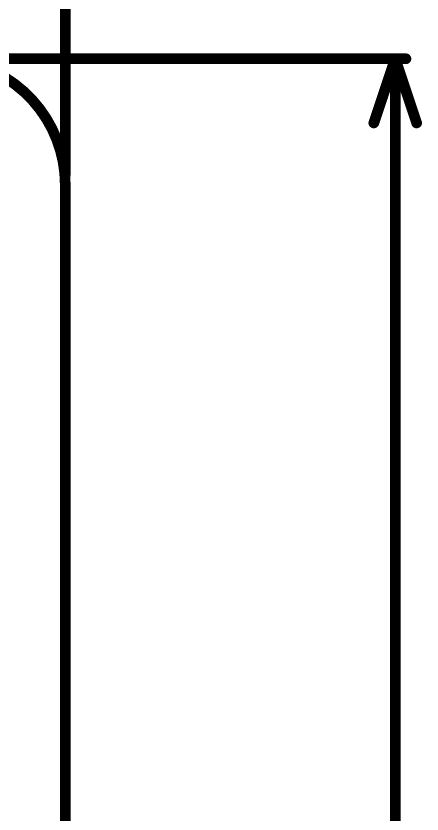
# Model space of a CAD drawing. Header units: inches. Extents: x -4 to 182, y -4 to 85.
# Drawn here: x 52 to 61.63, y 32.06 to 51.02 of the extents above; entities that cross this region are included whole.
import ezdxf

# ---------------------------------------------------------------- set-up
doc = ezdxf.new("R2010")
doc.units = ezdxf.units.IN
doc.layers.add('Board Outline', color=216, linetype='Continuous')
doc.layers.add('Dimensions', color=6, linetype='Continuous')

msp = doc.modelspace()

# ---------------------------------------------------------------- linework, layer by layer
at = {"layer": 'Board Outline', "const_width": 0.254}
msp.add_lwpolyline([(50.174, 50, -0.414214), (53.174, 47)], format="xyb", dxfattribs=at)
msp.add_lwpolyline([(53.174, -1), (53.174, 47)], dxfattribs=at)
at = {"layer": 'Board Outline', "const_width": 0.127}
msp.add_lwpolyline([(53.11, 47, 1), (53.237, 47, 1)], format="xyb", close=True, dxfattribs=at)
msp.add_lwpolyline([(53.11, 47, 1), (53.237, 47, 1)], format="xyb", close=True, dxfattribs=at)
at = {"layer": 'Dimensions', "const_width": 0.254}
for points in [[(53.174, 47.254), (53.174, 58.254)], [(50.428, 50), (61.254, 50)], [(60.492, 48.476), (61, 50)], [(61, 27.951), (61, 50)], [(61, 50), (61.508, 48.476)]]:
    msp.add_lwpolyline(points, dxfattribs=at)
at = {"layer": 'Dimensions', "const_width": 0.127}
for points in [[(60.936, 50, 1), (61.063, 50, 1)], [(60.936, 50, 1), (61.063, 50, 1)], [(60.936, 50, 1), (61.063, 50, 1)], [(61.19, 50, 1), (61.317, 50, 1)], [(60.428, 48.476, 1), (60.555, 48.476, 1)], [(61.444, 48.476, 1), (61.571, 48.476, 1)], [(53.11, 47.254, 1), (53.237, 47.254, 1)]]:
    msp.add_lwpolyline(points, format="xyb", close=True, dxfattribs=at)

doc.saveas('drawing.dxf')
